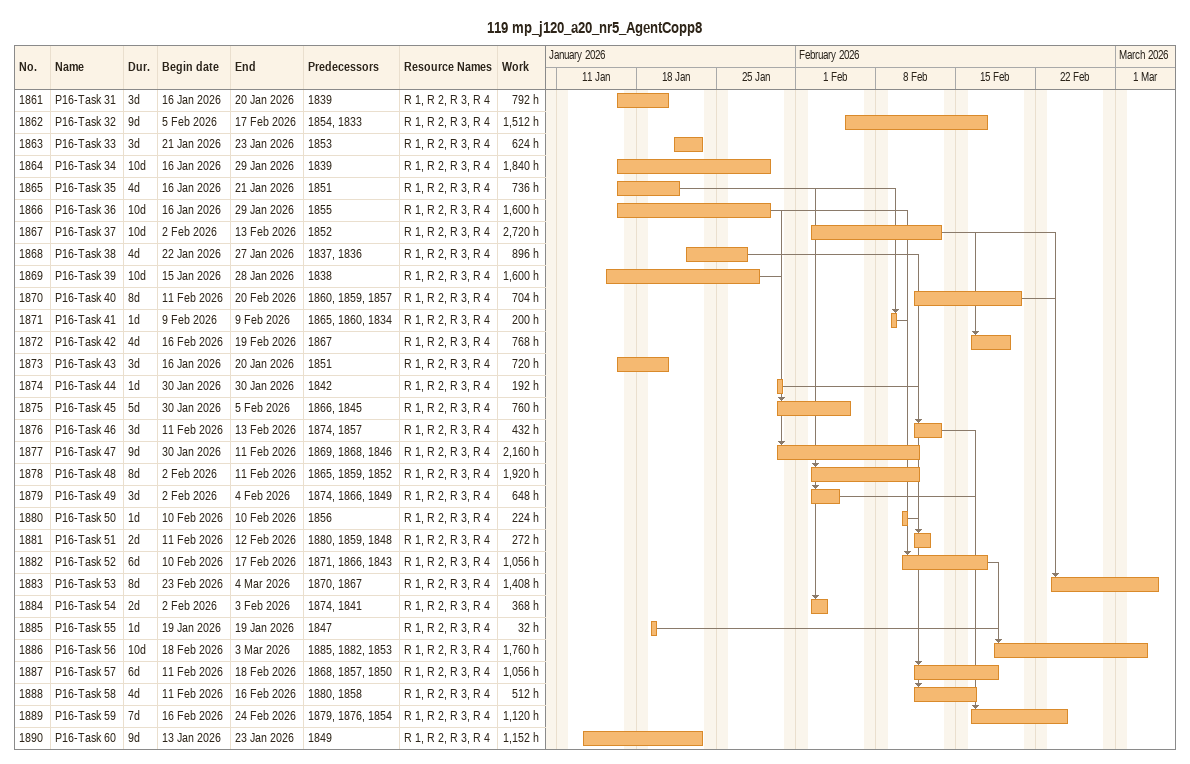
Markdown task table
119 mp_j120_a20_nr5_AgentCopp8

| ID | Task | Duration | Start | Finish | Predecessors | Resources | Work (h) |
|---|---|---|---|---|---|---|---|
| 1861 | P16-Task 31 | 3d | 2026-01-16 | 2026-01-20 | 1839 | R 1, R 2, R 3, R 4 | 792 |
| 1862 | P16-Task 32 | 9d | 2026-02-05 | 2026-02-17 | 1854, 1833 | R 1, R 2, R 3, R 4 | 1512 |
| 1863 | P16-Task 33 | 3d | 2026-01-21 | 2026-01-23 | 1853 | R 1, R 2, R 3, R 4 | 624 |
| 1864 | P16-Task 34 | 10d | 2026-01-16 | 2026-01-29 | 1839 | R 1, R 2, R 3, R 4 | 1840 |
| 1865 | P16-Task 35 | 4d | 2026-01-16 | 2026-01-21 | 1851 | R 1, R 2, R 3, R 4 | 736 |
| 1866 | P16-Task 36 | 10d | 2026-01-16 | 2026-01-29 | 1855 | R 1, R 2, R 3, R 4 | 1600 |
| 1867 | P16-Task 37 | 10d | 2026-02-02 | 2026-02-13 | 1852 | R 1, R 2, R 3, R 4 | 2720 |
| 1868 | P16-Task 38 | 4d | 2026-01-22 | 2026-01-27 | 1837, 1836 | R 1, R 2, R 3, R 4 | 896 |
| 1869 | P16-Task 39 | 10d | 2026-01-15 | 2026-01-28 | 1838 | R 1, R 2, R 3, R 4 | 1600 |
| 1870 | P16-Task 40 | 8d | 2026-02-11 | 2026-02-20 | 1860, 1859, 1857 | R 1, R 2, R 3, R 4 | 704 |
| 1871 | P16-Task 41 | 1d | 2026-02-09 | 2026-02-09 | 1865, 1860, 1834 | R 1, R 2, R 3, R 4 | 200 |
| 1872 | P16-Task 42 | 4d | 2026-02-16 | 2026-02-19 | 1867 | R 1, R 2, R 3, R 4 | 768 |
| 1873 | P16-Task 43 | 3d | 2026-01-16 | 2026-01-20 | 1851 | R 1, R 2, R 3, R 4 | 720 |
| 1874 | P16-Task 44 | 1d | 2026-01-30 | 2026-01-30 | 1842 | R 1, R 2, R 3, R 4 | 192 |
| 1875 | P16-Task 45 | 5d | 2026-01-30 | 2026-02-05 | 1866, 1845 | R 1, R 2, R 3, R 4 | 760 |
| 1876 | P16-Task 46 | 3d | 2026-02-11 | 2026-02-13 | 1874, 1857 | R 1, R 2, R 3, R 4 | 432 |
| 1877 | P16-Task 47 | 9d | 2026-01-30 | 2026-02-11 | 1869, 1868, 1846 | R 1, R 2, R 3, R 4 | 2160 |
| 1878 | P16-Task 48 | 8d | 2026-02-02 | 2026-02-11 | 1865, 1859, 1852 | R 1, R 2, R 3, R 4 | 1920 |
| 1879 | P16-Task 49 | 3d | 2026-02-02 | 2026-02-04 | 1874, 1866, 1849 | R 1, R 2, R 3, R 4 | 648 |
| 1880 | P16-Task 50 | 1d | 2026-02-10 | 2026-02-10 | 1856 | R 1, R 2, R 3, R 4 | 224 |
| 1881 | P16-Task 51 | 2d | 2026-02-11 | 2026-02-12 | 1880, 1859, 1848 | R 1, R 2, R 3, R 4 | 272 |
| 1882 | P16-Task 52 | 6d | 2026-02-10 | 2026-02-17 | 1871, 1866, 1843 | R 1, R 2, R 3, R 4 | 1056 |
| 1883 | P16-Task 53 | 8d | 2026-02-23 | 2026-03-04 | 1870, 1867 | R 1, R 2, R 3, R 4 | 1408 |
| 1884 | P16-Task 54 | 2d | 2026-02-02 | 2026-02-03 | 1874, 1841 | R 1, R 2, R 3, R 4 | 368 |
| 1885 | P16-Task 55 | 1d | 2026-01-19 | 2026-01-19 | 1847 | R 1, R 2, R 3, R 4 | 32 |
| 1886 | P16-Task 56 | 10d | 2026-02-18 | 2026-03-03 | 1885, 1882, 1853 | R 1, R 2, R 3, R 4 | 1760 |
| 1887 | P16-Task 57 | 6d | 2026-02-11 | 2026-02-18 | 1868, 1857, 1850 | R 1, R 2, R 3, R 4 | 1056 |
| 1888 | P16-Task 58 | 4d | 2026-02-11 | 2026-02-16 | 1880, 1858 | R 1, R 2, R 3, R 4 | 512 |
| 1889 | P16-Task 59 | 7d | 2026-02-16 | 2026-02-24 | 1879, 1876, 1854 | R 1, R 2, R 3, R 4 | 1120 |
| 1890 | P16-Task 60 | 9d | 2026-01-13 | 2026-01-23 | 1849 | R 1, R 2, R 3, R 4 | 1152 |
